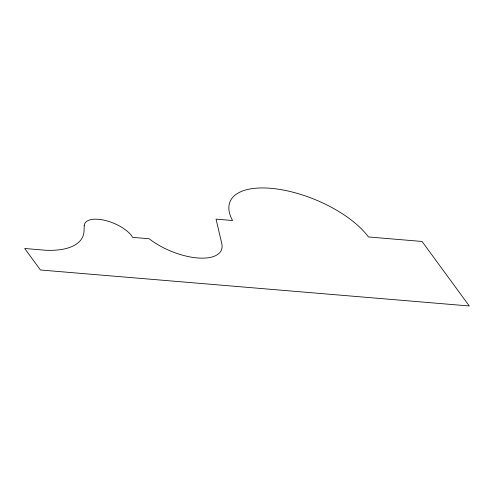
<?xml version="1.0" encoding="UTF-8"?>
<svg xmlns="http://www.w3.org/2000/svg" width="494" height="494" viewBox="0 0 494 494"><rect width="100%" height="100%" fill="white"/><g stroke="black" fill="none" stroke-linecap="round" stroke-linejoin="round"><path stroke-width="0.74" d="M84.233 225.752L84.06 230.772A79.151 34.821 22.4 0 1 45.318 250.223L24.7 248.494L40.452 269.996L469.3 305.977L422.049 241.461L368.444 236.959A78.12 34.37 22.4 0 0 274.825 188.727A78.12 34.37 22.4 0 0 232.551 220.515L216.057 219.132L221.763 243.554A46.208 20.328 22.4 0 1 198.502 258.022A46.208 20.328 22.4 0 1 149.151 238.75L132.658 237.367A26.54 11.677 22.4 0 0 105.117 220.417A26.54 11.677 22.4 0 0 84.233 225.752"/></g></svg>
